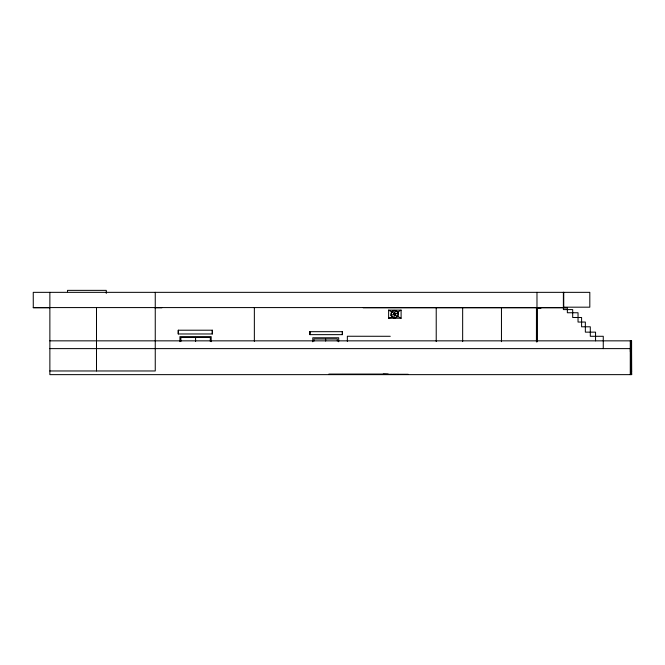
<?xml version="1.0" encoding="UTF-8"?>
<svg xmlns="http://www.w3.org/2000/svg" width="665" height="665" viewBox="0 0 665 665"><rect width="100%" height="100%" fill="white"/><g stroke="black" fill="none" stroke-linecap="round" stroke-linejoin="round"><path stroke-width="1" d="M536.979 341.91L536.979 307.77M563.737 308.003L563.737 292.342M631.592 371.145L630.279 374.636L630.279 340.846M178.253 333.971L178.286 330.206L212.31 330.206L212.31 333.971L178.253 333.971L178.286 330.206M212.276 333.971L212.31 330.206M631.592 371.469L631.592 340.846L49.867 340.846M401.103 310.139L388.634 310.139L388.634 318.244L401.103 318.244L401.103 310.139L397.786 312.068A3.757 3.757 0 0 0 391.078 315.318L393.888 317.82L397.454 316.631L398.219 312.949L395.409 310.455L391.843 311.636L391.078 315.318L392.151 316.947L393.888 317.82L394.395 315.094M388.634 310.139L394.154 313.281A0.989 0.989 0 0 0 394.013 314.894A0.989 0.989 0 0 0 395.575 314.47A0.989 0.989 0 0 0 394.653 313.149L395.409 310.455M394.154 313.281L394.653 313.149M388.634 318.244L392.151 316.947M391.078 315.318L393.697 314.395M395.609 313.88L398.219 312.949L397.786 312.068M536.331 307.712L538.883 307.737L536.456 307.762L536.431 341.827M563.737 307.18L589.813 307.18L589.813 292.342L33.25 292.342L33.283 307.77L49.867 307.77M33.25 307.579L563.737 307.579M563.687 307.77L363.181 307.77M154.646 307.77L161.911 307.77M563.396 308.003L567.353 308.003L567.353 312.75L578.035 312.75L578.035 322.051L585.35 322.051L585.35 332.143L595.549 332.143L595.549 340.846M309.915 331.677L342.35 331.677L342.4 334.645L309.915 334.645L309.915 331.677L309.915 334.645M49.867 348.618L630.279 348.618M630.96 348.618L631.459 348.618M49.867 370.97L155.253 370.97L155.253 292.342M631.592 371.361L631.451 340.846M408.21 374.287L328.635 374.295L388.426 374.287L383.273 374.046M390.264 336.291L347.354 336.249L347.354 341.344M401.103 318.244L395.143 314.994M631.592 370.97L631.75 374.636L49.867 374.636L49.867 292.342M630.96 340.846L630.96 372.741M630.362 347.961L630.362 351.719M603.263 348.618L603.263 336.291L590.296 336.291L590.296 326.798L581.592 326.798L581.592 317.504L572.69 317.504L572.69 309.591L563.396 309.591L563.396 292.342M563.488 292.342L563.488 307.77M536.979 292.342L536.979 341.677M501.46 307.77L501.46 341.677M462.657 307.579L462.657 341.586M436.223 307.579L436.223 341.586M342.35 331.677L342.35 334.645M338.701 341.777L338.701 337.778L312.791 337.778L312.791 341.777M337.33 341.054L337.33 338.984L313.971 338.984L313.971 341.054M325.651 338.984L325.651 341.054M254.354 307.579L254.354 341.32M211.171 341.66L211.171 336.623L179.924 336.623L179.924 341.66M210.315 341.561L210.315 337.512L180.863 337.512L180.863 341.561M195.585 337.512L195.585 341.561M106.284 293.406L106.284 290.364L67.506 290.364L67.506 291.711M96.5 307.579L96.5 370.97M398.219 312.949A3.757 3.757 0 0 1 393.888 317.82M537.935 307.82L541.044 307.829L537.935 307.82"/></g></svg>
